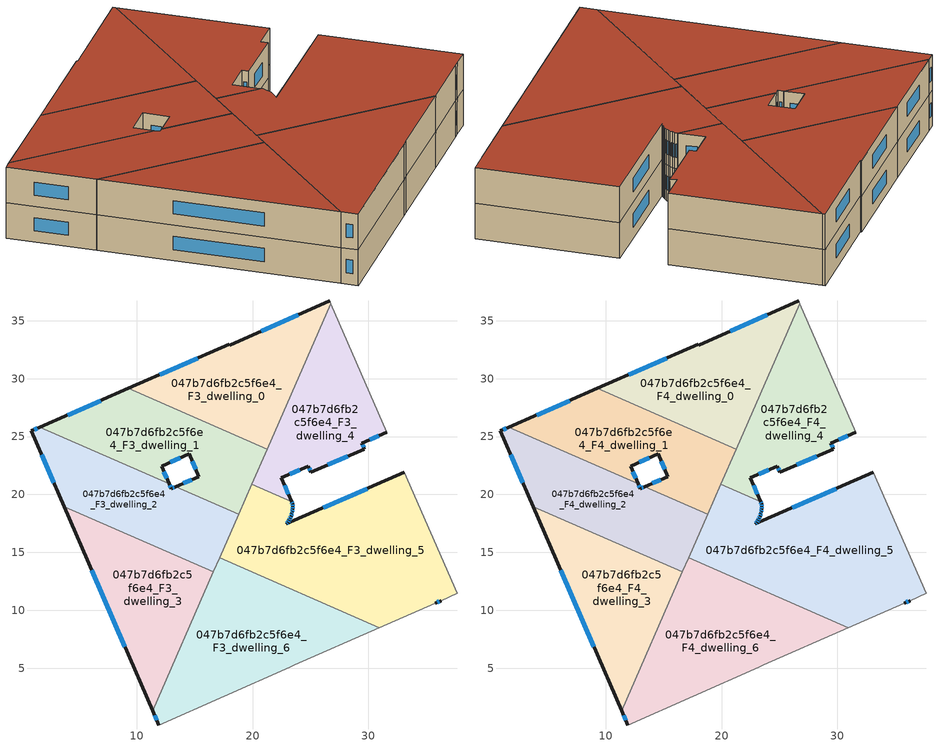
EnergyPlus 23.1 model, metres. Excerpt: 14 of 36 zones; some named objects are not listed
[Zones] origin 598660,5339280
047b7d6fb2c5f6e4_F3_dwelling_0
 floor to 047b7d6fb2c5f6e4_F2_dwelling_0 (EU_floor_Construction): 26.64,36.7 26.75,36.47 21.25,23.9 9.27,29.15 17.98,32.95 18.02,32.88 z9
 wall outside (EU_wall_Construction): 26.64,36.7 18.02,32.88 17.98,32.95 9.27,29.15 z9:12
 wall adiabatic (EU_wall_Construction): 26.75,36.47 26.64,36.7 z9:12
 wall to 047b7d6fb2c5f6e4_F3_dwelling_1 (EU_wall_Construction): 9.27,29.15 21.25,23.9 z9:12
 wall to 047b7d6fb2c5f6e4_F3_dwelling_4 (EU_wall_Construction): 21.25,23.9 26.75,36.47 z9:12
 window (EU_Window_Construction): 15.25,31.76 12,30.34 / 23.94,35.51 20.72,34.08 z9.94:11.06
047b7d6fb2c5f6e4_F3_dwelling_1
 floor to 047b7d6fb2c5f6e4_F2_dwelling_1 (EU_floor_Construction): 21.25,23.9 18.79,18.3 13.37,20.67 15.37,21.55 14.52,23.49 12.13,22.45 12.81,20.92 1.63,25.81 9.27,29.15 z9
 wall outside (EU_wall_Construction): 12.81,20.92 12.13,22.45 14.52,23.49 15.37,21.55 13.37,20.67 / 9.27,29.15 1.63,25.81 z9:12
 wall to 047b7d6fb2c5f6e4_F3_dwelling_2 (EU_wall_Construction): 13.37,20.67 18.79,18.3 / 1.63,25.81 12.81,20.92 z9:12
 wall to 047b7d6fb2c5f6e4_F3_dwelling_5 (EU_wall_Construction): 18.79,18.3 19.93,20.88 z9:12
 wall to 047b7d6fb2c5f6e4_F3_dwelling_4 (EU_wall_Construction): 19.93,20.88 21.25,23.9 z9:12
 window (EU_Window_Construction): 14.74,21.28 14,20.95 / 14.78,22.88 15.1,22.16 / 12.88,22.78 13.77,23.17 / 12.6,21.4 12.34,21.97 / 6.87,28.1 4.02,26.86 z9.94:11.06
047b7d6fb2c5f6e4_F3_dwelling_2
 floor to 047b7d6fb2c5f6e4_F2_dwelling_2 (EU_floor_Construction): 13.37,20.67 18.79,18.3 16.61,13.32 3.74,18.96 0.9,25.5 1.63,25.81 12.81,20.92 12.99,20.51 z9
 wall outside (EU_wall_Construction): 13.37,20.67 12.99,20.51 12.81,20.92 / 1.63,25.81 0.9,25.5 3.74,18.96 z9:12
 wall to 047b7d6fb2c5f6e4_F3_dwelling_3 (EU_wall_Construction): 3.74,18.96 16.61,13.32 z9:12
 wall to 047b7d6fb2c5f6e4_F3_dwelling_6 (EU_wall_Construction): 16.61,13.32 17.14,14.53 z9:12
 wall to 047b7d6fb2c5f6e4_F3_dwelling_5 (EU_wall_Construction): 17.14,14.53 18.79,18.3 z9:12
 window (EU_Window_Construction): 13.25,20.62 13.11,20.56 / 1.79,23.45 2.85,21.01 / 1.4,25.71 1.13,25.6 / 12.93,20.64 12.86,20.79 z9.94:11.06
047b7d6fb2c5f6e4_F3_dwelling_3
 floor to 047b7d6fb2c5f6e4_F2_dwelling_3 (EU_floor_Construction): 16.61,13.32 11.37,1.34 3.74,18.96 z9
 wall outside (EU_wall_Construction): 3.74,18.96 11.37,1.34 z9:12
 wall to 047b7d6fb2c5f6e4_F3_dwelling_6 (EU_wall_Construction): 11.37,1.34 16.61,13.32 z9:12
 window (EU_Window_Construction): 6.13,13.43 8.98,6.86 z9.94:11.06
047b7d6fb2c5f6e4_F3_dwelling_4
 floor to 047b7d6fb2c5f6e4_F2_dwelling_4 (EU_floor_Construction): 26.75,36.47 31.58,25.37 29.43,24.43 29.66,23.92 25.03,21.92 24.81,22.43 22.48,21.42 23.37,19.38 19.93,20.88 z9
 wall outside (EU_wall_Construction): 23.37,19.38 22.48,21.42 24.81,22.43 25.03,21.92 29.66,23.92 29.43,24.43 31.58,25.37 z9:12
 wall to 047b7d6fb2c5f6e4_F3_dwelling_5 (EU_wall_Construction): 19.93,20.88 23.37,19.38 z9:12
 wall adiabatic (EU_wall_Construction): 31.58,25.37 26.75,36.47 z9:12
 window (EU_Window_Construction): 29.58,24.08 29.5,24.27 / 26.48,22.54 28.21,23.29 / 24.88,22.27 24.96,22.08 / 23.21,21.74 24.08,22.12 / 23.09,20.02 22.76,20.78 / 30.1,24.73 30.91,25.08 z9.94:11.06
047b7d6fb2c5f6e4_F3_dwelling_5
 floor to 047b7d6fb2c5f6e4_F2_dwelling_5 (EU_floor_Construction): 33.1,21.9 37.65,11.46 36.27,10.84 35.76,10.62 30.94,8.49 17.14,14.53 19.93,20.88 23.37,19.38 23.46,19.17 23.46,18.96 23.46,18.75 23.43,18.54 23.38,18.34 23.32,18.14 23.24,17.95 23.13,17.76 23.03,17.59 22.92,17.46 z9
 wall outside (EU_wall_Construction): 33.1,21.9 22.92,17.46 23.03,17.59 23.13,17.76 23.24,17.95 23.32,18.14 23.38,18.34 23.43,18.54 23.46,18.75 23.46,18.96 23.46,19.17 23.37,19.38 / 35.76,10.62 36.27,10.84 z9:12
 wall adiabatic (EU_wall_Construction): 36.27,10.84 37.65,11.46 33.1,21.9 / 30.94,8.49 35.76,10.62 z9:12
 wall to 047b7d6fb2c5f6e4_F3_dwelling_6 (EU_wall_Construction): 17.14,14.53 30.94,8.49 z9:12
 window (EU_Window_Construction): 23.43,19.23 23.4,19.31 / 23.46,19.03 23.46,19.1 / 23.46,18.82 23.46,18.89 / 23.44,18.61 23.45,18.68 / 23.4,18.4 23.42,18.48 / 23.34,18.2 23.36,18.28 / 23.26,18.01 23.29,18.08 / 23.17,17.82 23.21,17.89 / 23.06,17.65 23.1,17.71 / 22.95,17.5 22.99,17.55 / 29.91,20.51 26.11,18.85 / 35.92,10.69 36.11,10.77 z9.94:11.06
047b7d6fb2c5f6e4_F3_dwelling_6
 floor to 047b7d6fb2c5f6e4_F2_dwelling_6 (EU_floor_Construction): 30.94,8.49 23.64,5.28 23.18,5.07 11.91,0.09 11.37,1.34 17.14,14.53 z9
 wall outside (EU_wall_Construction): 11.37,1.34 11.91,0.09 z9:12
 wall adiabatic (EU_wall_Construction): 11.91,0.09 23.18,5.07 23.64,5.28 30.94,8.49 z9:12
 window (EU_Window_Construction): 11.54,0.95 11.74,0.48 z9.94:11.06
047b7d6fb2c5f6e4_F4_dwelling_0
 floor to 047b7d6fb2c5f6e4_F3_dwelling_0 (EU_floor_Construction): 26.64,36.7 26.75,36.47 21.25,23.9 9.27,29.15 17.98,32.95 18.02,32.88 z12
 wall outside (EU_wall_Construction): 26.64,36.7 18.02,32.88 17.98,32.95 9.27,29.15 z12:15
 wall adiabatic (EU_wall_Construction): 26.75,36.47 26.64,36.7 z12:15
 wall to 047b7d6fb2c5f6e4_F4_dwelling_1 (EU_wall_Construction): 9.27,29.15 21.25,23.9 z12:15
 wall to 047b7d6fb2c5f6e4_F4_dwelling_4 (EU_wall_Construction): 21.25,23.9 26.75,36.47 z12:15
 window (EU_Window_Construction): 15.25,31.76 12,30.34 / 23.94,35.51 20.72,34.08 z12.94:14.06
 roof outside (EU_roof_Construction): 21.25,23.9 26.75,36.47 26.64,36.7 18.02,32.88 17.98,32.95 9.27,29.15 z15
047b7d6fb2c5f6e4_F4_dwelling_1
 floor to 047b7d6fb2c5f6e4_F3_dwelling_1 (EU_floor_Construction): 21.25,23.9 18.79,18.3 13.37,20.67 15.37,21.55 14.52,23.49 12.13,22.45 12.81,20.92 1.63,25.81 9.27,29.15 z12
 wall outside (EU_wall_Construction): 12.81,20.92 12.13,22.45 14.52,23.49 15.37,21.55 13.37,20.67 / 9.27,29.15 1.63,25.81 z12:15
 wall to 047b7d6fb2c5f6e4_F4_dwelling_2 (EU_wall_Construction): 13.37,20.67 18.79,18.3 / 1.63,25.81 12.81,20.92 z12:15
 wall to 047b7d6fb2c5f6e4_F4_dwelling_5 (EU_wall_Construction): 18.79,18.3 19.93,20.88 z12:15
 wall to 047b7d6fb2c5f6e4_F4_dwelling_4 (EU_wall_Construction): 19.93,20.88 21.25,23.9 z12:15
 window (EU_Window_Construction): 14.74,21.28 14,20.95 / 14.78,22.88 15.1,22.16 / 12.88,22.78 13.77,23.17 / 12.6,21.4 12.34,21.97 / 6.87,28.1 4.02,26.86 z12.94:14.06
 roof outside (EU_roof_Construction): 18.79,18.3 21.25,23.9 9.27,29.15 1.63,25.81 12.81,20.92 12.13,22.45 14.52,23.49 15.37,21.55 13.37,20.67 z15
047b7d6fb2c5f6e4_F4_dwelling_2
 floor to 047b7d6fb2c5f6e4_F3_dwelling_2 (EU_floor_Construction): 13.37,20.67 18.79,18.3 16.61,13.32 3.74,18.96 0.9,25.5 1.63,25.81 12.81,20.92 12.99,20.51 z12
 wall outside (EU_wall_Construction): 13.37,20.67 12.99,20.51 12.81,20.92 / 1.63,25.81 0.9,25.5 3.74,18.96 z12:15
 wall to 047b7d6fb2c5f6e4_F4_dwelling_3 (EU_wall_Construction): 3.74,18.96 16.61,13.32 z12:15
 wall to 047b7d6fb2c5f6e4_F4_dwelling_6 (EU_wall_Construction): 16.61,13.32 17.14,14.53 z12:15
 wall to 047b7d6fb2c5f6e4_F4_dwelling_5 (EU_wall_Construction): 17.14,14.53 18.79,18.3 z12:15
 window (EU_Window_Construction): 13.25,20.62 13.11,20.56 / 1.79,23.45 2.85,21.01 / 1.4,25.71 1.13,25.6 / 12.93,20.64 12.86,20.79 z12.94:14.06
 roof outside (EU_roof_Construction): 16.61,13.32 18.79,18.3 13.37,20.67 12.99,20.51 12.81,20.92 1.63,25.81 0.9,25.5 3.74,18.96 z15
047b7d6fb2c5f6e4_F4_dwelling_3
 floor to 047b7d6fb2c5f6e4_F3_dwelling_3 (EU_floor_Construction): 16.61,13.32 11.37,1.34 3.74,18.96 z12
 wall outside (EU_wall_Construction): 3.74,18.96 11.37,1.34 z12:15
 wall to 047b7d6fb2c5f6e4_F4_dwelling_6 (EU_wall_Construction): 11.37,1.34 16.61,13.32 z12:15
 window (EU_Window_Construction): 6.13,13.43 8.98,6.86 z12.94:14.06
 roof outside (EU_roof_Construction): 11.37,1.34 16.61,13.32 3.74,18.96 z15
047b7d6fb2c5f6e4_F4_dwelling_4
 floor to 047b7d6fb2c5f6e4_F3_dwelling_4 (EU_floor_Construction): 26.75,36.47 31.58,25.37 29.43,24.43 29.66,23.92 25.03,21.92 24.81,22.43 22.48,21.42 23.37,19.38 19.93,20.88 z12
 wall outside (EU_wall_Construction): 23.37,19.38 22.48,21.42 24.81,22.43 25.03,21.92 29.66,23.92 29.43,24.43 31.58,25.37 z12:15
 wall to 047b7d6fb2c5f6e4_F4_dwelling_5 (EU_wall_Construction): 19.93,20.88 23.37,19.38 z12:15
 wall adiabatic (EU_wall_Construction): 31.58,25.37 26.75,36.47 z12:15
 window (EU_Window_Construction): 29.58,24.08 29.5,24.27 / 26.48,22.54 28.21,23.29 / 24.88,22.27 24.96,22.08 / 23.21,21.74 24.08,22.12 / 23.09,20.02 22.76,20.78 / 30.1,24.73 30.91,25.08 z12.94:14.06
 roof outside (EU_roof_Construction): 29.66,23.92 29.43,24.43 31.58,25.37 26.75,36.47 19.93,20.88 23.37,19.38 22.48,21.42 24.81,22.43 25.03,21.92 z15
047b7d6fb2c5f6e4_F4_dwelling_5
 floor to 047b7d6fb2c5f6e4_F3_dwelling_5 (EU_floor_Construction): 33.1,21.9 37.65,11.46 36.27,10.84 35.76,10.62 30.94,8.49 17.14,14.53 19.93,20.88 23.37,19.38 23.46,19.17 23.46,18.96 23.46,18.75 23.43,18.54 23.38,18.34 23.32,18.14 23.24,17.95 23.13,17.76 23.03,17.59 22.92,17.46 z12
 wall outside (EU_wall_Construction): 33.1,21.9 22.92,17.46 23.03,17.59 23.13,17.76 23.24,17.95 23.32,18.14 23.38,18.34 23.43,18.54 23.46,18.75 23.46,18.96 23.46,19.17 23.37,19.38 / 35.76,10.62 36.27,10.84 z12:15
 wall adiabatic (EU_wall_Construction): 36.27,10.84 37.65,11.46 33.1,21.9 / 30.94,8.49 35.76,10.62 z12:15
 wall to 047b7d6fb2c5f6e4_F4_dwelling_6 (EU_wall_Construction): 17.14,14.53 30.94,8.49 z12:15
 window (EU_Window_Construction): 23.43,19.23 23.4,19.31 / 23.46,19.03 23.46,19.1 / 23.46,18.82 23.46,18.89 / 23.44,18.61 23.45,18.68 / 23.4,18.4 23.42,18.48 / 23.34,18.2 23.36,18.28 / 23.26,18.01 23.29,18.08 / 23.17,17.82 23.21,17.89 / 23.06,17.65 23.1,17.71 / 22.95,17.5 22.99,17.55 / 29.91,20.51 26.11,18.85 / 35.92,10.69 36.11,10.77 z12.94:14.06
 roof outside (EU_roof_Construction): 36.27,10.84 37.65,11.46 33.1,21.9 22.92,17.46 23.03,17.59 23.13,17.76 23.24,17.95 23.32,18.14 23.38,18.34 23.43,18.54 23.46,18.75 23.46,18.96 23.46,19.17 23.37,19.38 19.93,20.88 17.14,14.53 30.94,8.49 35.76,10.62 z15
047b7d6fb2c5f6e4_F4_dwelling_6
 floor to 047b7d6fb2c5f6e4_F3_dwelling_6 (EU_floor_Construction): 30.94,8.49 23.64,5.28 23.18,5.07 11.91,0.09 11.37,1.34 17.14,14.53 z12
 wall outside (EU_wall_Construction): 11.37,1.34 11.91,0.09 z12:15
 wall adiabatic (EU_wall_Construction): 11.91,0.09 23.18,5.07 23.64,5.28 30.94,8.49 z12:15
 window (EU_Window_Construction): 11.54,0.95 11.74,0.48 z12.94:14.06
 roof outside (EU_roof_Construction): 30.94,8.49 17.14,14.53 11.37,1.34 11.91,0.09 23.18,5.07 23.64,5.28 z15
[Building]
EU S2 Campaign: North Axis=0; Terrain=City; Solar Distribution=FullExterior
[Site:Location]
Vienna: Latitude=48; Longitude=16.5; Time Zone=1; Elevation=183
[SizingPeriod:WeatherFileDays]
AnnualSizingPeriod: Begin Month=1; Begin Day of Month=1; End Month=12; End Day of Month=31; Day of Week for Start Day=Monday; Use Weather File Daylight Saving Period=No; Use Weather File Rain and Snow Indicators=No
[MATERIAL]
EU_InternalMass_Material: Roughness=MediumRough; Thickness=0.1; Conductivity=1; Density=1800; Specific Heat=900; Thermal Absorptance=0.9; Solar Absorptance=0.7; Visible Absorptance=0.7
[MATERIAL:NOMASS] Roughness=MediumRough; Thermal Absorptance=0.9; Solar Absorptance=0.7; Visible Absorptance=0.7
Name | Thermal Resistance
EU_wall_NoMass | 0.914258
EU_roof_NoMass | 0.954009
EU_floor_NoMass | 1.09711
[WINDOWMATERIAL:SIMPLEGLAZINGSYSTEM]
EU_Window_SimpleGlazing: UFactor=2.09642; Solar Heat Gain Coefficient=0.65; Visible Transmittance=0.65
[CONSTRUCTION]
EU_wall_Construction: EU_wall_NoMass
EU_roof_Construction: EU_roof_NoMass
EU_floor_Construction: EU_floor_NoMass
EU_Window_Construction: EU_Window_SimpleGlazing
EU_InternalMass_Construction: EU_InternalMass_Material
[ZONE] Type=1; Multiplier=1; Ceiling Height=autocalculate; Floor Area=autocalculate; Part of Total Floor Area=Yes
Name | Volume
047b7d6fb2c5f6e4_F3_dwelling_0; 047b7d6fb2c5f6e4_F4_dwelling_0 | 275.651
047b7d6fb2c5f6e4_F3_dwelling_1; 047b7d6fb2c5f6e4_F4_dwelling_1 | 275.693
047b7d6fb2c5f6e4_F3_dwelling_2; 047b7d6fb2c5f6e4_F4_dwelling_2 | 275.646
047b7d6fb2c5f6e4_F3_dwelling_3; 047b7d6fb2c5f6e4_F4_dwelling_3 | 275.685
047b7d6fb2c5f6e4_F3_dwelling_4; 047b7d6fb2c5f6e4_F4_dwelling_4 | 251.429
047b7d6fb2c5f6e4_F3_dwelling_5; 047b7d6fb2c5f6e4_F4_dwelling_5 | 483.66
047b7d6fb2c5f6e4_F3_dwelling_6; 047b7d6fb2c5f6e4_F4_dwelling_6 | 367.531
[INTERNALMASS] Construction=EU_InternalMass_Construction
Name | Zone or ZoneList | Surface Area
047b7d6fb2c5f6e4_F3_dwelling_0_EU_InternalMass | 047b7d6fb2c5f6e4_F3_dwelling_0 | 91.8835
047b7d6fb2c5f6e4_F3_dwelling_1_EU_InternalMass | 047b7d6fb2c5f6e4_F3_dwelling_1 | 91.8975
047b7d6fb2c5f6e4_F3_dwelling_2_EU_InternalMass | 047b7d6fb2c5f6e4_F3_dwelling_2 | 91.8821
047b7d6fb2c5f6e4_F3_dwelling_3_EU_InternalMass | 047b7d6fb2c5f6e4_F3_dwelling_3 | 91.8951
047b7d6fb2c5f6e4_F3_dwelling_4_EU_InternalMass | 047b7d6fb2c5f6e4_F3_dwelling_4 | 83.8098
047b7d6fb2c5f6e4_F3_dwelling_5_EU_InternalMass | 047b7d6fb2c5f6e4_F3_dwelling_5 | 161.22
047b7d6fb2c5f6e4_F3_dwelling_6_EU_InternalMass | 047b7d6fb2c5f6e4_F3_dwelling_6 | 122.515
047b7d6fb2c5f6e4_F4_dwelling_0_EU_InternalMass | 047b7d6fb2c5f6e4_F4_dwelling_0 | 91.8835
047b7d6fb2c5f6e4_F4_dwelling_1_EU_InternalMass | 047b7d6fb2c5f6e4_F4_dwelling_1 | 91.8975
047b7d6fb2c5f6e4_F4_dwelling_2_EU_InternalMass | 047b7d6fb2c5f6e4_F4_dwelling_2 | 91.8821
047b7d6fb2c5f6e4_F4_dwelling_3_EU_InternalMass | 047b7d6fb2c5f6e4_F4_dwelling_3 | 91.8951
047b7d6fb2c5f6e4_F4_dwelling_4_EU_InternalMass | 047b7d6fb2c5f6e4_F4_dwelling_4 | 83.8098
047b7d6fb2c5f6e4_F4_dwelling_5_EU_InternalMass | 047b7d6fb2c5f6e4_F4_dwelling_5 | 161.22
047b7d6fb2c5f6e4_F4_dwelling_6_EU_InternalMass | 047b7d6fb2c5f6e4_F4_dwelling_6 | 122.515
[OTHEREQUIPMENT] Fuel Type=Electricity; Design Level Calculation Method=Watts/Area; Power per Zone Floor Area=1; Fraction Latent=0; Fraction Radiant=0; Fraction Lost=0; Carbon Dioxide Generation Rate=0; EndUse Subcategory=EU_Step8_InternalGains
Name | Zone or ZoneList or Space or SpaceList | Schedule
EU_Step8_InternalGain_047b7d6fb2c5f6e4_F3_dwelling_0_f000 | 047b7d6fb2c5f6e4_F3_dwelling_0 | EU_Step8_GainSchedule_047b7d6fb2c5f6e4_F3_dwelling_0_f000
EU_Step8_InternalGain_047b7d6fb2c5f6e4_F3_dwelling_1_f000 | 047b7d6fb2c5f6e4_F3_dwelling_1 | EU_Step8_GainSchedule_047b7d6fb2c5f6e4_F3_dwelling_1_f000
EU_Step8_InternalGain_047b7d6fb2c5f6e4_F3_dwelling_2_f000 | 047b7d6fb2c5f6e4_F3_dwelling_2 | EU_Step8_GainSchedule_047b7d6fb2c5f6e4_F3_dwelling_2_f000
EU_Step8_InternalGain_047b7d6fb2c5f6e4_F3_dwelling_3_f000 | 047b7d6fb2c5f6e4_F3_dwelling_3 | EU_Step8_GainSchedule_047b7d6fb2c5f6e4_F3_dwelling_3_f000
EU_Step8_InternalGain_047b7d6fb2c5f6e4_F3_dwelling_4_f000 | 047b7d6fb2c5f6e4_F3_dwelling_4 | EU_Step8_GainSchedule_047b7d6fb2c5f6e4_F3_dwelling_4_f000
EU_Step8_InternalGain_047b7d6fb2c5f6e4_F3_dwelling_5_f000 | 047b7d6fb2c5f6e4_F3_dwelling_5 | EU_Step8_GainSchedule_047b7d6fb2c5f6e4_F3_dwelling_5_f000
EU_Step8_InternalGain_047b7d6fb2c5f6e4_F3_dwelling_6_f000 | 047b7d6fb2c5f6e4_F3_dwelling_6 | EU_Step8_GainSchedule_047b7d6fb2c5f6e4_F3_dwelling_6_f000
EU_Step8_InternalGain_047b7d6fb2c5f6e4_F4_dwelling_0_f000 | 047b7d6fb2c5f6e4_F4_dwelling_0 | EU_Step8_GainSchedule_047b7d6fb2c5f6e4_F4_dwelling_0_f000
EU_Step8_InternalGain_047b7d6fb2c5f6e4_F4_dwelling_1_f000 | 047b7d6fb2c5f6e4_F4_dwelling_1 | EU_Step8_GainSchedule_047b7d6fb2c5f6e4_F4_dwelling_1_f000
EU_Step8_InternalGain_047b7d6fb2c5f6e4_F4_dwelling_2_f000 | 047b7d6fb2c5f6e4_F4_dwelling_2 | EU_Step8_GainSchedule_047b7d6fb2c5f6e4_F4_dwelling_2_f000
EU_Step8_InternalGain_047b7d6fb2c5f6e4_F4_dwelling_3_f000 | 047b7d6fb2c5f6e4_F4_dwelling_3 | EU_Step8_GainSchedule_047b7d6fb2c5f6e4_F4_dwelling_3_f000
EU_Step8_InternalGain_047b7d6fb2c5f6e4_F4_dwelling_4_f000 | 047b7d6fb2c5f6e4_F4_dwelling_4 | EU_Step8_GainSchedule_047b7d6fb2c5f6e4_F4_dwelling_4_f000
EU_Step8_InternalGain_047b7d6fb2c5f6e4_F4_dwelling_5_f000 | 047b7d6fb2c5f6e4_F4_dwelling_5 | EU_Step8_GainSchedule_047b7d6fb2c5f6e4_F4_dwelling_5_f000
EU_Step8_InternalGain_047b7d6fb2c5f6e4_F4_dwelling_6_f000 | 047b7d6fb2c5f6e4_F4_dwelling_6 | EU_Step8_GainSchedule_047b7d6fb2c5f6e4_F4_dwelling_6_f000
[ZONEVENTILATION:DESIGNFLOWRATE] Schedule=EU_AlwaysOn; Design Flow Rate Calculation Method=AirChanges/Hour; Air Changes per Hour=0.546891; Ventilation Type=Natural; Fan Pressure Rise=0; Fan Total Efficiency=1; Constant Term Coefficient=1; Temperature Term Coefficient=0; Velocity Term Coefficient=0; Velocity Squared Term Coefficient=0; Minimum Indoor Temperature=-100; Maximum Indoor Temperature=100; Delta Temperature=-100; Minimum Outdoor Temperature=-100; Maximum Outdoor Temperature=100; Maximum Wind Speed=40
Name | Zone or ZoneList or Space or SpaceList
EU_ConstantAir_047b7d6fb2c5f6e4_F3_dwelling_0 | 047b7d6fb2c5f6e4_F3_dwelling_0
EU_ConstantAir_047b7d6fb2c5f6e4_F3_dwelling_1 | 047b7d6fb2c5f6e4_F3_dwelling_1
EU_ConstantAir_047b7d6fb2c5f6e4_F3_dwelling_2 | 047b7d6fb2c5f6e4_F3_dwelling_2
EU_ConstantAir_047b7d6fb2c5f6e4_F3_dwelling_3 | 047b7d6fb2c5f6e4_F3_dwelling_3
EU_ConstantAir_047b7d6fb2c5f6e4_F3_dwelling_4 | 047b7d6fb2c5f6e4_F3_dwelling_4
EU_ConstantAir_047b7d6fb2c5f6e4_F3_dwelling_5 | 047b7d6fb2c5f6e4_F3_dwelling_5
EU_ConstantAir_047b7d6fb2c5f6e4_F3_dwelling_6 | 047b7d6fb2c5f6e4_F3_dwelling_6
EU_ConstantAir_047b7d6fb2c5f6e4_F4_dwelling_0 | 047b7d6fb2c5f6e4_F4_dwelling_0
EU_ConstantAir_047b7d6fb2c5f6e4_F4_dwelling_1 | 047b7d6fb2c5f6e4_F4_dwelling_1
EU_ConstantAir_047b7d6fb2c5f6e4_F4_dwelling_2 | 047b7d6fb2c5f6e4_F4_dwelling_2
EU_ConstantAir_047b7d6fb2c5f6e4_F4_dwelling_3 | 047b7d6fb2c5f6e4_F4_dwelling_3
EU_ConstantAir_047b7d6fb2c5f6e4_F4_dwelling_4 | 047b7d6fb2c5f6e4_F4_dwelling_4
EU_ConstantAir_047b7d6fb2c5f6e4_F4_dwelling_5 | 047b7d6fb2c5f6e4_F4_dwelling_5
EU_ConstantAir_047b7d6fb2c5f6e4_F4_dwelling_6 | 047b7d6fb2c5f6e4_F4_dwelling_6
[HVACTEMPLATE:ZONE:IDEALLOADSAIRSYSTEM] System Availability Schedule=EU_AlwaysOn; Maximum Heating Supply Air Temperature=50; Minimum Cooling Supply Air Temperature=13; Maximum Heating Supply Air Humidity Ratio=0.0156; Minimum Cooling Supply Air Humidity Ratio=0.0077; Heating Limit=NoLimit; Cooling Limit=NoLimit; Heating Availability Schedule=EU_AlwaysOn; Cooling Availability Schedule=EU_CoolingOff; Dehumidification Control Type=ConstantSensibleHeatRatio; Cooling Sensible Heat Ratio=0.7; Dehumidification Setpoint=60; Humidification Control Type=None; Humidification Setpoint=30; Outdoor Air Method=None; Outdoor Air Flow Rate per Person=0.00944; Outdoor Air Flow Rate per Zone Floor Area=0; Outdoor Air Flow Rate per Zone=0; Demand Controlled Ventilation Type=None; Outdoor Air Economizer Type=NoEconomizer; Heat Recovery Type=None; Sensible Heat Recovery Effectiveness=0.7; Latent Heat Recovery Effectiveness=0.65
Name | Template Thermostat
047b7d6fb2c5f6e4_F3_dwelling_0 | EU_HeatOnly_047b7d6fb2c5f6e4_F3_dwelling_0
047b7d6fb2c5f6e4_F3_dwelling_1 | EU_HeatOnly_047b7d6fb2c5f6e4_F3_dwelling_1
047b7d6fb2c5f6e4_F3_dwelling_2 | EU_HeatOnly_047b7d6fb2c5f6e4_F3_dwelling_2
047b7d6fb2c5f6e4_F3_dwelling_3 | EU_HeatOnly_047b7d6fb2c5f6e4_F3_dwelling_3
047b7d6fb2c5f6e4_F3_dwelling_4 | EU_HeatOnly_047b7d6fb2c5f6e4_F3_dwelling_4
047b7d6fb2c5f6e4_F3_dwelling_5 | EU_HeatOnly_047b7d6fb2c5f6e4_F3_dwelling_5
047b7d6fb2c5f6e4_F3_dwelling_6 | EU_HeatOnly_047b7d6fb2c5f6e4_F3_dwelling_6
047b7d6fb2c5f6e4_F4_dwelling_0 | EU_HeatOnly_047b7d6fb2c5f6e4_F4_dwelling_0
047b7d6fb2c5f6e4_F4_dwelling_1 | EU_HeatOnly_047b7d6fb2c5f6e4_F4_dwelling_1
047b7d6fb2c5f6e4_F4_dwelling_2 | EU_HeatOnly_047b7d6fb2c5f6e4_F4_dwelling_2
047b7d6fb2c5f6e4_F4_dwelling_3 | EU_HeatOnly_047b7d6fb2c5f6e4_F4_dwelling_3
047b7d6fb2c5f6e4_F4_dwelling_4 | EU_HeatOnly_047b7d6fb2c5f6e4_F4_dwelling_4
047b7d6fb2c5f6e4_F4_dwelling_5 | EU_HeatOnly_047b7d6fb2c5f6e4_F4_dwelling_5
047b7d6fb2c5f6e4_F4_dwelling_6 | EU_HeatOnly_047b7d6fb2c5f6e4_F4_dwelling_6
[SIZING:ZONE] Zone Cooling Design Supply Air Temperature Input Method=SupplyAirTemperature; Zone Cooling Design Supply Air Temperature=13; Zone Heating Design Supply Air Temperature Input Method=SupplyAirTemperature; Zone Heating Design Supply Air Temperature=50; Zone Cooling Design Supply Air Humidity Ratio=0.008; Zone Heating Design Supply Air Humidity Ratio=0.008; Cooling Design Air Flow Method=DesignDay; Cooling Design Air Flow Rate=0; Cooling Minimum Air Flow per Zone Floor Area=0.000762; Cooling Minimum Air Flow=0; Cooling Minimum Air Flow Fraction=0.2; Heating Design Air Flow Method=DesignDay; Heating Design Air Flow Rate=0; Heating Maximum Air Flow per Zone Floor Area=0.002032; Heating Maximum Air Flow=0.141576; Heating Maximum Air Flow Fraction=0.3; Account for Dedicated Outdoor Air System=No; Dedicated Outdoor Air System Control Strategy=NeutralSupplyAir; Dedicated Outdoor Air Low Setpoint Temperature for Design=autosize; Dedicated Outdoor Air High Setpoint Temperature for Design=autosize; Zone Load Sizing Method=Sensible Load Only No Latent Load; Zone Latent Cooling Design Supply Air Humidity Ratio Input Method=HumidityRatioDifference; Zone Cooling Design Supply Air Humidity Ratio Difference=0.005; Zone Latent Heating Design Supply Air Humidity Ratio Input Method=HumidityRatioDifference; Zone Humidification Design Supply Air Humidity Ratio Difference=0.005
047b7d6fb2c5f6e4_F3_dwelling_0; 047b7d6fb2c5f6e4_F3_dwelling_1; 047b7d6fb2c5f6e4_F3_dwelling_2; 047b7d6fb2c5f6e4_F3_dwelling_3; 047b7d6fb2c5f6e4_F3_dwelling_4; 047b7d6fb2c5f6e4_F3_dwelling_5; 047b7d6fb2c5f6e4_F3_dwelling_6; 047b7d6fb2c5f6e4_F4_dwelling_0; 047b7d6fb2c5f6e4_F4_dwelling_1; 047b7d6fb2c5f6e4_F4_dwelling_2; 047b7d6fb2c5f6e4_F4_dwelling_3; 047b7d6fb2c5f6e4_F4_dwelling_4; 047b7d6fb2c5f6e4_F4_dwelling_5; 047b7d6fb2c5f6e4_F4_dwelling_6
[SCHEDULE:CONSTANT]
Name | Hourly Value
EU_AlwaysOn | 1
EU_CoolingOff | 0
[SCHEDULE:FILE] Column Number=1; Rows to Skip at Top=0; Number of Hours of Data=8760; Column Separator=Comma; Interpolate to Timestep=No; Minutes per Item=60; Adjust Schedule for Daylight Savings=Yes
Name | File
EU_Step8_GainSchedule_047b7d6fb2c5f6e4_F3_dwelling_0_f000 | ../../schedules/047b7d6fb2c5f6e4/047b7d6fb2c5f6e4_F3_dwelling_0_f000_gain.csv
EU_Step8_GainSchedule_047b7d6fb2c5f6e4_F3_dwelling_1_f000 | ../../schedules/047b7d6fb2c5f6e4/047b7d6fb2c5f6e4_F3_dwelling_1_f000_gain.csv
EU_Step8_GainSchedule_047b7d6fb2c5f6e4_F3_dwelling_2_f000 | ../../schedules/047b7d6fb2c5f6e4/047b7d6fb2c5f6e4_F3_dwelling_2_f000_gain.csv
EU_Step8_GainSchedule_047b7d6fb2c5f6e4_F3_dwelling_3_f000 | ../../schedules/047b7d6fb2c5f6e4/047b7d6fb2c5f6e4_F3_dwelling_3_f000_gain.csv
EU_Step8_GainSchedule_047b7d6fb2c5f6e4_F3_dwelling_4_f000 | ../../schedules/047b7d6fb2c5f6e4/047b7d6fb2c5f6e4_F3_dwelling_4_f000_gain.csv
EU_Step8_GainSchedule_047b7d6fb2c5f6e4_F3_dwelling_5_f000 | ../../schedules/047b7d6fb2c5f6e4/047b7d6fb2c5f6e4_F3_dwelling_5_f000_gain.csv
EU_Step8_GainSchedule_047b7d6fb2c5f6e4_F3_dwelling_6_f000 | ../../schedules/047b7d6fb2c5f6e4/047b7d6fb2c5f6e4_F3_dwelling_6_f000_gain.csv
EU_Step8_GainSchedule_047b7d6fb2c5f6e4_F4_dwelling_0_f000 | ../../schedules/047b7d6fb2c5f6e4/047b7d6fb2c5f6e4_F4_dwelling_0_f000_gain.csv
EU_Step8_GainSchedule_047b7d6fb2c5f6e4_F4_dwelling_1_f000 | ../../schedules/047b7d6fb2c5f6e4/047b7d6fb2c5f6e4_F4_dwelling_1_f000_gain.csv
EU_Step8_GainSchedule_047b7d6fb2c5f6e4_F4_dwelling_2_f000 | ../../schedules/047b7d6fb2c5f6e4/047b7d6fb2c5f6e4_F4_dwelling_2_f000_gain.csv
EU_Step8_GainSchedule_047b7d6fb2c5f6e4_F4_dwelling_3_f000 | ../../schedules/047b7d6fb2c5f6e4/047b7d6fb2c5f6e4_F4_dwelling_3_f000_gain.csv
EU_Step8_GainSchedule_047b7d6fb2c5f6e4_F4_dwelling_4_f000 | ../../schedules/047b7d6fb2c5f6e4/047b7d6fb2c5f6e4_F4_dwelling_4_f000_gain.csv
EU_Step8_GainSchedule_047b7d6fb2c5f6e4_F4_dwelling_5_f000 | ../../schedules/047b7d6fb2c5f6e4/047b7d6fb2c5f6e4_F4_dwelling_5_f000_gain.csv
EU_Step8_GainSchedule_047b7d6fb2c5f6e4_F4_dwelling_6_f000 | ../../schedules/047b7d6fb2c5f6e4/047b7d6fb2c5f6e4_F4_dwelling_6_f000_gain.csv
